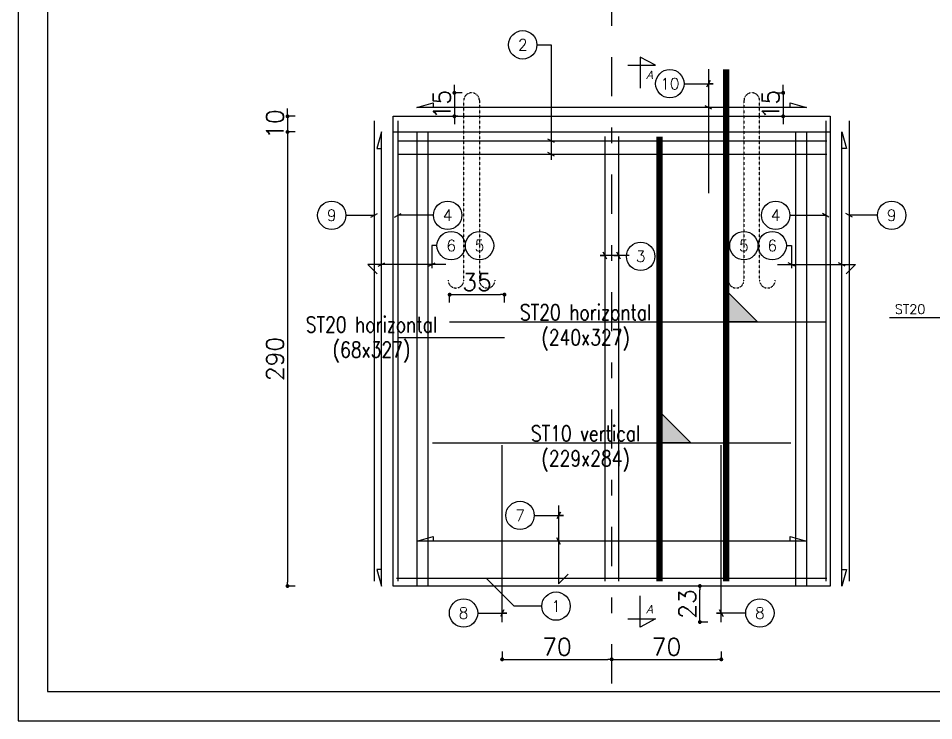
# Model space of a CAD drawing. Header units: millimetres. Extents: x -21776 to 63757, y -7870 to 8483.
# Drawn here: x 3460 to 4045, y -5309 to -4860 of the extents above; entities that cross this region are included whole.
import ezdxf
from ezdxf.enums import TextEntityAlignment as Align

# ---------------------------------------------------------------- set-up
doc = ezdxf.new("R2010")
doc.units = ezdxf.units.MM
doc.header["$PDMODE"] = 34
for name, pattern in [('CACHE', [9.525, 6.35, -3.175]), ('GrFeatureAxis', [0.85, 0.25, -0.2, 0.1, -0.2, 0.1]), ('HIDDEN2', [0.1875, 0.125, -0.0625])]:
    doc.linetypes.add(name, pattern=pattern)
for name, color, linetype in [('1', 7, 'Continuous'), ('COTATION', 1, 'Continuous'), ('GO-CARTOUCHE', 7, 'Continuous'), ('GO-COTATION', 1, 'Continuous'), ('GO-TEXTE', 9, 'Continuous'), ('GO-TEXTE-ACIER', 3, 'Continuous'), ('Grid', 7, 'Continuous'), ('préfa v', 2, 'Continuous'), ('STR_barbacan', 160, 'Continuous'), ('STR_TS', 22, 'Continuous'), ('STR_TS_TXT', 7, 'Continuous'), ('STR_TXT', 102, 'Continuous'), ('STR_VOI-POT', 6, 'Continuous')]:
    doc.layers.add(name, color=color, linetype=linetype)
doc.styles.add('FIN', font='romans.shx')
doc.styles.add('Lucida', font='')
doc.styles.get("Standard").update_dxf_attribs({"font": 'romans.shx'})
doc.styles.add('TEXTE', font='romans.shx')
doc.styles.add('TEXTE TS', font='romans.shx', dxfattribs={"width": 0.7, "oblique": 15})
doc.styles.get('Lucida').set_extended_font_data('Lucida Sans', italic=True)
doc.dimstyles.new('COUPE-20', dxfattribs={"dimscale": 0.5, "dimtxt": 22, "dimasz": 5, "dimexe": 0.05, "dimexo": 0, "dimgap": 5, "dimtad": 1, "dimdsep": 46, "dimtxsty": 'Standard', "dimblk1": 'DOT', "dimblk2": 'DOT', "dimsah": 1, "dimcen": 0, "dimdle": 150, "dimclrd": 1, "dimclre": 1, "dimclrt": 7, "dimadec": 0, "dimazin": 0, "dimtfac": 1, "dimtix": 1, "dimtmove": 2, "dimatfit": 3, "dimldrblk": 'DOT', "dimfxl": 0, "dimtvp": 1, "dimtolj": 1, "dimtzin": 0, "dimarcsym": 0})

# ---------------------------------------------------------------- blocks, each defined once
blk = doc.blocks.new('_DOT')
at = {"color": 0, "linetype": 'ByBlock'}
blk.add_line((-0.5, 0), (-1, 0), dxfattribs=at)
at = {"color": 0, "linetype": 'ByBlock', "const_width": 0.5}
blk.add_lwpolyline([(-0.25, 0, 1), (0.25, 0, 1)], format="xyb", close=True, dxfattribs=at)
blk = doc.blocks.new('*D1396')
at = {"layer": 'DEFPOINTS', "color": 0}
for p in [(3781.47, -4923.03), (3632.42, -4933.03), (3781.47, -4933.03)]:
    blk.add_point(p, dxfattribs=at)
at = {"layer": 'STR_VOI-POT', "color": 1, "lineweight": -2}
for p, q in [((3637.42, -4923.03), (3632.4, -4923.03)), ((3632.42, -4920.53), (3632.42, -4918.03)), ((3632.42, -4923.03), (3632.42, -4933.03)), ((3637.42, -4933.03), (3632.4, -4933.03)), ((3632.42, -4935.53), (3632.42, -4938.03))]:
    blk.add_line(p, q, dxfattribs=at)
at = {"layer": 'STR_VOI-POT', "color": 1, "lineweight": -2, "xscale": 2.5, "yscale": 2.5, "zscale": 2.5}
for p, rotation in [((3632.42, -4923.03), 270), ((3632.42, -4933.03), 90)]:
    blk.add_blockref('_DOT', p, dxfattribs=dict(at, rotation=rotation))
at = {"layer": 'STR_VOI-POT', "color": 7, "insert": (3624.42, -4928.03), "char_height": 11, "attachment_point": 5, "rotation": 90}
blk.add_mtext('\\A1;10', dxfattribs=at)
blk = doc.blocks.new('*D1397')
at = {"layer": 'DEFPOINTS', "color": 0}
for p in [(3781.47, -4933.03), (3632.42, -5223.03), (3700.02, -5223.03)]:
    blk.add_point(p, dxfattribs=at)
at = {"layer": 'STR_VOI-POT', "color": 1, "lineweight": -2}
for p, q in [((3637.42, -4933.03), (3632.4, -4933.03)), ((3632.42, -4935.53), (3632.42, -5220.53)), ((3637.42, -5223.03), (3632.4, -5223.03))]:
    blk.add_line(p, q, dxfattribs=at)
at = {"layer": 'STR_VOI-POT', "color": 1, "lineweight": -2, "xscale": 2.5, "yscale": 2.5, "zscale": 2.5}
for p, rotation in [((3632.42, -4933.03), 90), ((3632.42, -5223.03), 270)]:
    blk.add_blockref('_DOT', p, dxfattribs=dict(at, rotation=rotation))
at = {"layer": 'STR_VOI-POT', "color": 7, "insert": (3624.42, -5078.03), "char_height": 11, "attachment_point": 5, "rotation": 90}
blk.add_mtext('\\A1;290', dxfattribs=at)
blk = doc.blocks.new('mrega')
at = {"layer": 'STR_TS_TXT', "style": 'TEXTE TS', "width": 0.8}
for tag, p in [('ST10', (14.48, 0)), ('DIM', (14.48, -16)), ('NOTE', (14.48, -32))]:
    blk.add_attdef(tag, text='', height=10, dxfattribs=at).set_placement(p, align=Align.CENTER)
blk = doc.blocks.new('A$C6F247267')
blk.add_hatch(color=256).paths.add_polyline_path([(0, -0.2), (-0.2, 0), (0, 0)])
blk.add_lwpolyline([(-0.2, 0), (0, 0), (0, -0.2), (-0.2, 0)])
blk = doc.blocks.new('*D1400')
at = {"layer": 'DEFPOINTS', "color": 0}
for p in [(3771.02, -5036.92), (3736.02, -5054.29), (3771.02, -5064.29)]:
    blk.add_point(p, dxfattribs=at)
at = {"layer": 'STR_VOI-POT', "color": 1, "lineweight": -2}
for p, q in [((3736.02, -5041.92), (3736.02, -5036.9)), ((3738.52, -5036.92), (3768.52, -5036.92)), ((3771.02, -5041.92), (3771.02, -5036.9))]:
    blk.add_line(p, q, dxfattribs=at)
at = {"layer": 'STR_VOI-POT', "color": 1, "lineweight": -2, "xscale": 2.5, "yscale": 2.5, "zscale": 2.5, "rotation": 180}
blk.add_blockref('_DOT', (3736.02, -5036.92), dxfattribs=at)
at = {"layer": 'STR_VOI-POT', "color": 1, "lineweight": -2, "xscale": 2.5, "yscale": 2.5, "zscale": 2.5}
blk.add_blockref('_DOT', (3771.02, -5036.92), dxfattribs=at)
at = {"layer": 'STR_VOI-POT', "color": 7, "insert": (3753.52, -5028.92), "char_height": 11, "attachment_point": 5}
blk.add_mtext('\\A1;35', dxfattribs=at)
blk = doc.blocks.new('*D1402')
at = {"layer": 'DEFPOINTS', "color": 0}
for p in [(3769.52, -5246.03), (3839.52, -5269.87), (3839.52, -5285.27)]:
    blk.add_point(p, dxfattribs=at)
at = {"layer": 'GO-COTATION', "color": 1, "lineweight": -2}
for p, q in [((3769.52, -5264.87), (3769.52, -5269.9)), ((3772.02, -5269.87), (3837.02, -5269.87)), ((3839.52, -5274.87), (3839.52, -5269.85))]:
    blk.add_line(p, q, dxfattribs=at)
at = {"layer": 'GO-COTATION', "color": 1, "lineweight": -2, "xscale": 2.5, "yscale": 2.5, "zscale": 2.5, "rotation": 180}
blk.add_blockref('_DOT', (3769.52, -5269.87), dxfattribs=at)
at = {"layer": 'GO-COTATION', "color": 1, "lineweight": -2, "xscale": 2.5, "yscale": 2.5, "zscale": 2.5}
blk.add_blockref('_DOT', (3839.52, -5269.87), dxfattribs=at)
at = {"layer": 'GO-COTATION', "color": 7, "insert": (3804.52, -5261.87), "char_height": 11, "attachment_point": 5}
blk.add_mtext('\\A1;70', dxfattribs=at)
blk = doc.blocks.new('*D1403')
at = {"layer": 'DEFPOINTS', "color": 0}
for p in [(3909.52, -5246.03), (3909.52, -5269.87), (3839.52, -5285.27)]:
    blk.add_point(p, dxfattribs=at)
at = {"layer": 'GO-COTATION', "color": 1, "lineweight": -2}
for p, q in [((3909.52, -5264.87), (3909.52, -5269.9)), ((3839.52, -5274.87), (3839.52, -5269.85)), ((3842.02, -5269.87), (3907.02, -5269.87))]:
    blk.add_line(p, q, dxfattribs=at)
at = {"layer": 'GO-COTATION', "color": 1, "lineweight": -2, "xscale": 2.5, "yscale": 2.5, "zscale": 2.5, "rotation": 180}
blk.add_blockref('_DOT', (3839.52, -5269.87), dxfattribs=at)
at = {"layer": 'GO-COTATION', "color": 1, "lineweight": -2, "xscale": 2.5, "yscale": 2.5, "zscale": 2.5}
blk.add_blockref('_DOT', (3909.52, -5269.87), dxfattribs=at)
at = {"layer": 'GO-COTATION', "color": 7, "insert": (3874.52, -5261.87), "char_height": 11, "attachment_point": 5}
blk.add_mtext('\\A1;70', dxfattribs=at)
blk = doc.blocks.new('*D1404')
at = {"layer": 'DEFPOINTS', "color": 0}
for p in [(3929.02, -4908.03), (3937.73, -4923.03), (3949.08, -4923.03)]:
    blk.add_point(p, dxfattribs=at)
at = {"layer": 'GO-COTATION', "color": 1, "lineweight": -2}
for p, q in [((3949.08, -4905.53), (3949.08, -4903.03)), ((3944.08, -4908.03), (3949.11, -4908.03)), ((3949.08, -4908.03), (3949.08, -4923.03)), ((3944.08, -4923.03), (3949.11, -4923.03)), ((3949.08, -4925.53), (3949.08, -4928.03))]:
    blk.add_line(p, q, dxfattribs=at)
at = {"layer": 'GO-COTATION', "color": 1, "lineweight": -2, "xscale": 2.5, "yscale": 2.5, "zscale": 2.5}
for p, rotation in [((3949.08, -4908.03), 270), ((3949.08, -4923.03), 90)]:
    blk.add_blockref('_DOT', p, dxfattribs=dict(at, rotation=rotation))
at = {"layer": 'GO-COTATION', "color": 7, "insert": (3941.08, -4915.53), "char_height": 11, "attachment_point": 5, "rotation": 90}
blk.add_mtext('\\A1;15', dxfattribs=at)
blk = doc.blocks.new('*D1405')
at = {"layer": 'DEFPOINTS', "color": 0}
for p in [(3750.02, -4908.03), (3739.05, -4923.03), (3741.32, -4923.03)]:
    blk.add_point(p, dxfattribs=at)
at = {"layer": 'GO-COTATION', "color": 1, "lineweight": -2}
for p, q in [((3739.05, -4905.53), (3739.05, -4903.03)), ((3744.05, -4908.03), (3739.03, -4908.03)), ((3739.05, -4908.03), (3739.05, -4923.03)), ((3741.32, -4923.03), (3739.03, -4923.03)), ((3739.05, -4925.53), (3739.05, -4928.03))]:
    blk.add_line(p, q, dxfattribs=at)
at = {"layer": 'GO-COTATION', "color": 1, "lineweight": -2, "xscale": 2.5, "yscale": 2.5, "zscale": 2.5}
for p, rotation in [((3739.05, -4908.03), 270), ((3739.05, -4923.03), 90)]:
    blk.add_blockref('_DOT', p, dxfattribs=dict(at, rotation=rotation))
at = {"layer": 'GO-COTATION', "color": 7, "insert": (3731.05, -4915.53), "char_height": 11, "attachment_point": 5, "rotation": 90}
blk.add_mtext('\\A1;15', dxfattribs=at)
blk = doc.blocks.new('*D2267')
at = {"layer": 'DEFPOINTS', "color": 0}
for p in [(3895.85, -5223.03), (3979.02, -5223.03), (3909.52, -5246.03)]:
    blk.add_point(p, dxfattribs=at)
at = {"layer": 'STR_barbacan', "color": 1, "lineweight": -2}
for p, q in [((3900.85, -5223.03), (3895.82, -5223.03)), ((3895.85, -5243.53), (3895.85, -5225.53)), ((3900.85, -5246.03), (3895.82, -5246.03))]:
    blk.add_line(p, q, dxfattribs=at)
at = {"layer": 'STR_barbacan', "color": 1, "lineweight": -2, "xscale": 2.5, "yscale": 2.5, "zscale": 2.5}
for p, rotation in [((3895.85, -5223.03), 90), ((3895.85, -5246.03), 270)]:
    blk.add_blockref('_DOT', p, dxfattribs=dict(at, rotation=rotation))
at = {"layer": 'STR_barbacan', "color": 7, "insert": (3887.85, -5234.53), "char_height": 11, "attachment_point": 5, "rotation": 90}
blk.add_mtext('\\A1;23', dxfattribs=at)

msp = doc.modelspace()

# ---------------------------------------------------------------- linework, layer by layer
at = {"layer": '1', "color": 252, "linetype": 'HIDDEN2', "ltscale": 0.05}
for points in [[(3735.02907, -5027.71649, 1), (3745.02507, -5027.71649), (3745.02507, -4923.02724), (3745.02507, -4913.02524, -1), (3755.02107, -4913.02524), (3755.02107, -4923.02724), (3755.02107, -5027.71649, 1), (3765.01707, -5027.71649)], [(3944.01707, -5027.71649, -1), (3934.02107, -5027.71649), (3934.02107, -4923.02724), (3934.02107, -4913.02524, 1), (3924.02507, -4913.02524), (3924.02507, -4923.02724), (3924.02507, -5027.71649, -1), (3914.02907, -5027.71649)]]:
    msp.add_lwpolyline(points, format="xyb", dxfattribs=at)
at = {"layer": 'COTATION'}
for points in [[(3885.7213, -4902.22156), (3904.31032, -4902.22156), (3901.31032, -4902.22156), (3902.43164, -4900.10024), (3900.189, -4904.34288)], [(3953.46542, -4917.40508), (3953.46542, -4914.40508), (3964.02307, -4917.40508), (3715.02307, -4917.40508), (3725.58072, -4914.40508), (3725.58072, -4917.40508)], [(3903.43164, -4918.5264), (3899.189, -4916.28376)], [(3692.53247, -5212.46959), (3689.53248, -5212.46959), (3692.53247, -5223.02724), (3692.53247, -4933.02724), (3689.53248, -4943.58489), (3692.53247, -4943.58489)], [(3986.51367, -5212.46959), (3989.51366, -5212.46959), (3986.51367, -5223.02724), (3986.51367, -4933.02724), (3989.51366, -4943.58489), (3986.51367, -4943.58489)], [(3802.88729, -4939.82063), (3798.64465, -4937.57799)], [(3802.88729, -4948.38679), (3798.64465, -4946.14415)], [(3669.75105, -4986.24336), (3687.77622, -4986.24336)], [(3685.6549, -4987.36468), (3689.89754, -4985.12204)], [(3700.7204, -4987.36468), (3704.96304, -4985.12204)], [(3725.70761, -4986.24336), (3702.84172, -4986.24336)], [(3953.33853, -4986.24336), (3976.20442, -4986.24336)], [(3978.32574, -4987.36468), (3974.0831, -4985.12204)], [(3993.39124, -4987.36468), (3989.1486, -4985.12204)], [(4009.29509, -4986.24336), (3991.26992, -4986.24336)], [(3727.9173, -5005.61785), (3724.59789, -5005.61785), (3724.59789, -5020.10501)], [(3850.76114, -5012.03363), (3832.17213, -5012.03363), (3835.17213, -5012.03363), (3834.05081, -5009.91231), (3836.29345, -5014.15495)], [(3849.01742, -5012.03363), (3840.87402, -5012.03363), (3843.87402, -5012.03363), (3842.7527, -5009.91231), (3844.99534, -5014.15495)], [(3951.12885, -5005.61785), (3954.44825, -5005.61785), (3954.44825, -5020.10501)], [(3690.41115, -5018.77651), (3694.65379, -5016.53387)], [(3722.47657, -5018.77651), (3726.71921, -5016.53387)], [(3956.56957, -5018.77651), (3952.32693, -5016.53387)], [(3988.63499, -5018.77651), (3984.39235, -5016.53387)], [(4017.01591, -5051.48575), (4056.4455, -5051.48575), (4053.4455, -5051.48575), (4054.56682, -5049.36442), (4052.32418, -5053.60707)], [(3790.04919, -5177.93751), (3808.63821, -5177.93751), (3805.63821, -5177.93751), (3806.75953, -5175.81619), (3804.51689, -5180.05883)], [(3953.46542, -5194.4673), (3953.46542, -5191.46731), (3964.02307, -5194.4673), (3715.02307, -5194.4673), (3725.58072, -5191.46731), (3725.58072, -5194.4673)], [(3806.75953, -5196.58862), (3804.51689, -5192.34598)], [(3794.91176, -5235.88967), (3777.20104, -5235.88967), (3759.33862, -5218.02724)], [(3753.93406, -5240.29344), (3772.52307, -5240.29344), (3769.52307, -5240.29344), (3770.64439, -5238.17212), (3768.40175, -5242.41476)], [(3925.11209, -5240.29344), (3906.52307, -5240.29344), (3909.52307, -5240.29344), (3908.40175, -5238.17212), (3910.64439, -5242.41476)]]:
    msp.add_lwpolyline(points, dxfattribs=at)
at = {"layer": 'GO-CARTOUCHE', "linetype": 'Continuous'}
for points in [[(4574.12242, -5309.04286), (4574.12242, -4521.54286), (3460.48607, -4521.54286), (3460.48607, -5309.04286)], [(4555.56367, -5290.48411), (4555.56367, -4540.10161), (3479.04482, -4540.10161), (3479.04482, -5290.48411)]]:
    msp.add_lwpolyline(points, close=True, dxfattribs=at)
at = {"layer": 'GO-COTATION'}
msp.add_lwpolyline([(3791.76771, -4877.3779), (3800.76597, -4877.3779), (3800.76597, -4950.83497)], dxfattribs=at)
at = {"layer": 'GO-TEXTE', "flags": 128}
for points in [[(3849.84776, -4890.44747), (3867.4955, -4890.44747), (3857.81745, -4885.16741), (3857.81745, -4905.08889)], [(3849.84776, -5243.97744), (3867.4955, -5243.97744), (3857.81745, -5249.2575), (3857.81745, -5229.33602)]]:
    msp.add_lwpolyline(points, dxfattribs=at)
at = {"layer": 'GO-TEXTE-ACIER'}
for centre in [(3782.71094, -4877.3779), (3876.66454, -4902.22156), (3660.69429, -4986.24336), (3734.73531, -4986.24336), (3944.28177, -4986.24336), (4018.35186, -4986.24336), (3736.97406, -5005.61785), (3755.08758, -5005.61785), (3923.95856, -5005.61785), (3942.07209, -5005.61785), (3858.03389, -5012.4845), (3780.99243, -5177.93751), (3803.96852, -5235.88967), (3744.87729, -5240.29344), (3934.16885, -5240.29344)]:
    msp.add_circle(centre, 9.05676, dxfattribs=at)
at = {"layer": 'Grid', "color": 4, "linetype": 'GrFeatureAxis', "lineweight": 25, "ltscale": 100}
msp.add_line((3839.52307, -5285.26586), (3839.52307, -4671.55005), dxfattribs=at)
at = {"layer": 'préfa v'}
for points in [[(3700.02307, -4923.02724), (3979.02307, -4923.02724), (3979.02307, -5223.02724), (3700.02307, -5223.02724), (3700.02307, -4923.02724)], [(3700.02307, -4933.02724), (3979.02307, -4933.02724)], [(3715.02307, -4933.02724), (3715.02307, -5223.02724)], [(3722.02307, -4933.02724), (3722.02307, -5223.02724)], [(3957.02307, -4933.02724), (3957.02307, -5223.02724)], [(3964.02307, -4933.02724), (3964.02307, -5223.02724)]]:
    msp.add_lwpolyline(points, dxfattribs=at)
at = {"layer": 'STR_TS', "linetype": 'CACHE', "ltscale": 2, "const_width": 4}
msp.add_lwpolyline([(3912.6646, -5220.02724), (3912.6646, -4893.02724)], dxfattribs=at)
at = {"layer": 'STR_TS', "const_width": 4}
msp.add_lwpolyline([(3870.13307, -5220.02724), (3870.13307, -4936.02724)], dxfattribs=at)
at = {"layer": 'STR_TS', "color": 3}
for points in [[(3736.02307, -5054.29331), (3976.02307, -5054.29331)], [(3703.02307, -5064.29331), (3771.02307, -5064.29331)], [(3725.02307, -5131.60001), (3954.02307, -5131.60001)]]:
    msp.add_lwpolyline(points, dxfattribs=at)
at = {"layer": 'STR_VOI-POT'}
for points in [[(3901.31032, -4893.02724), (3901.31032, -4972.02724)], [(3687.77622, -4926.02724), (3687.77622, -5220.02724)], [(3702.84172, -4926.02724), (3702.84172, -5220.02724)], [(3976.20442, -4926.02724), (3976.20442, -5220.02724)], [(3991.26992, -4926.02724), (3991.26992, -5220.02724)], [(3703.02307, -4938.69931), (3977.02307, -4938.69931)], [(3835.17213, -4936.02724), (3835.17213, -5220.02724)], [(3843.87402, -4936.02724), (3843.87402, -5220.02724)], [(3703.02307, -4947.26547), (3976.88205, -4947.26547)], [(3733.67989, -5017.65519), (3683.67989, -5017.65519), (3689.66178, -5023.63707)], [(3945.36625, -5017.65519), (3995.36625, -5017.65519), (3989.38436, -5023.63707)], [(3769.52307, -5246.02724), (3769.52307, -5133.02724)], [(3909.52307, -5246.02724), (3909.52307, -5133.02724)], [(3805.63821, -5171.54697), (3805.63821, -5221.54697), (3811.6201, -5215.56508)], [(3702.02307, -5218.02724), (3977.02307, -5218.02724)]]:
    msp.add_lwpolyline(points, dxfattribs=at)

# ---------------------------------------------------------------- block references
at = {"layer": 'STR_TS', "xscale": 100, "yscale": 100, "zscale": 100, "rotation": 180}
for p in [(3912.6646, -5054.29331), (3870.13307, -5131.60001)]:
    msp.add_blockref('A$C6F247267', p, dxfattribs=at)
at = {"layer": 'STR_TS_TXT'}
for p, values in [((3808.43215, -5053.26694), {'ST10': 'ST20 horizontal', 'DIM': '(240x327)'}), ((3671.62696, -5061.0451), {'ST10': 'ST20 horizontal', 'DIM': '(68x327)'}), ((3808.43215, -5130.57364), {'ST10': 'ST10 vertical', 'DIM': '(229x284)'})]:
    msp.add_blockref('mrega', p, dxfattribs=at).add_auto_attribs(values)

# ---------------------------------------------------------------- texts
at = {"layer": 'GO-TEXTE', "linetype": 'Continuous', "style": 'Lucida'}
for rotation, p in [(0.00179755, (3861.4326, -4899.24023)), (359.99820245, (3861.43243, -5240.50468))]:
    msp.add_text('A', height=5.32, rotation=rotation, dxfattribs=at).set_placement(p)
at = {"layer": 'GO-TEXTE-ACIER', "style": 'TEXTE'}
for s, p in [('2', (3782.71094, -4877.3779)), ('10', (3876.66454, -4902.22156)), ('9', (3660.69429, -4986.24336)), ('4', (3734.76437, -4986.24336)), ('4', (3944.28177, -4986.24336)), ('9', (4018.35186, -4986.24336)), ('6', (3736.97406, -5005.61785)), ('5', (3755.08758, -5005.61785)), ('5', (3923.95856, -5005.61785)), ('6', (3942.07209, -5005.61785)), ('3', (3858.03389, -5012.4845)), ('7', (3780.99243, -5177.93751)), ('1', (3803.96852, -5235.88967)), ('8', (3744.87729, -5240.29344)), ('8', (3934.16885, -5240.29344))]:
    msp.add_text(s, height=7.2, dxfattribs=at).set_placement(p, align=Align.MIDDLE_CENTER)
at = {"layer": 'STR_TXT', "style": 'FIN'}
msp.add_text('ST20', height=6, dxfattribs=at).set_placement((4030.13542, -5049.21289), align=Align.CENTER)

# ---------------------------------------------------------------- dimensions: what is measured, and where the dimension line sits
at = {"layer": 'GO-COTATION'}
for base, p1, p2, picture, middle in [((3739.05093, -4923.02724), (3750.02307, -4908.02724), (3741.31796, -4923.02724), '*D1405', (3731.05093, -4915.52724)), ((3949.08171, -4923.02724), (3929.02307, -4908.02724), (3937.72818, -4923.02724), '*D1404', (3941.08171, -4915.52724))]:
    dim = msp.add_linear_dim(base=base, p1=p1, p2=p2, angle=90, dimstyle='COUPE-20', dxfattribs=at)
    dim.commit()
    dim.dimension.update_dxf_attribs({"geometry": picture, "text_midpoint": middle})
for base, p1, p2, picture, middle in [((3839.52307, -5269.87477), (3769.52307, -5246.02724), (3839.52307, -5285.26586), '*D1402', (3804.52307, -5261.87477)), ((3909.52307, -5269.87477), (3839.52307, -5285.26586), (3909.52307, -5246.02724), '*D1403', (3874.52307, -5261.87477))]:
    dim = msp.add_linear_dim(base=base, p1=p1, p2=p2, dimstyle='COUPE-20', dxfattribs=at)
    dim.commit()
    dim.dimension.update_dxf_attribs({"geometry": picture, "text_midpoint": middle})
at = {"layer": 'STR_barbacan'}
dim = msp.add_linear_dim(base=(3895.84888, -5223.02724), p1=(3909.52307, -5246.02724), p2=(3979.02307, -5223.02724), angle=90, dimstyle='COUPE-20', dxfattribs=at)
dim.commit()
dim.dimension.update_dxf_attribs({"geometry": '*D2267', "text_midpoint": (3887.84888, -5234.52724)})
at = {"layer": 'STR_VOI-POT'}
for base, p1, p2, picture, middle in [((3632.42394, -4933.02724), (3781.47433, -4923.02724), (3781.47433, -4933.02724), '*D1396', (3624.42394, -4928.02724)), ((3632.42394, -5223.02724), (3781.47433, -4933.02724), (3700.02307, -5223.02724), '*D1397', (3624.42394, -5078.02724))]:
    dim = msp.add_linear_dim(base=base, p1=p1, p2=p2, angle=90, dimstyle='COUPE-20', dxfattribs=at)
    dim.commit()
    dim.dimension.update_dxf_attribs({"geometry": picture, "text_midpoint": middle})
dim = msp.add_linear_dim(base=(3771.02307, -5036.92128), p1=(3736.02307, -5054.29331), p2=(3771.02307, -5064.29331), dimstyle='COUPE-20', dxfattribs=at)
dim.commit()
dim.dimension.update_dxf_attribs({"geometry": '*D1400', "text_midpoint": (3753.52307, -5028.92128)})

doc.saveas('drawing.dxf')
